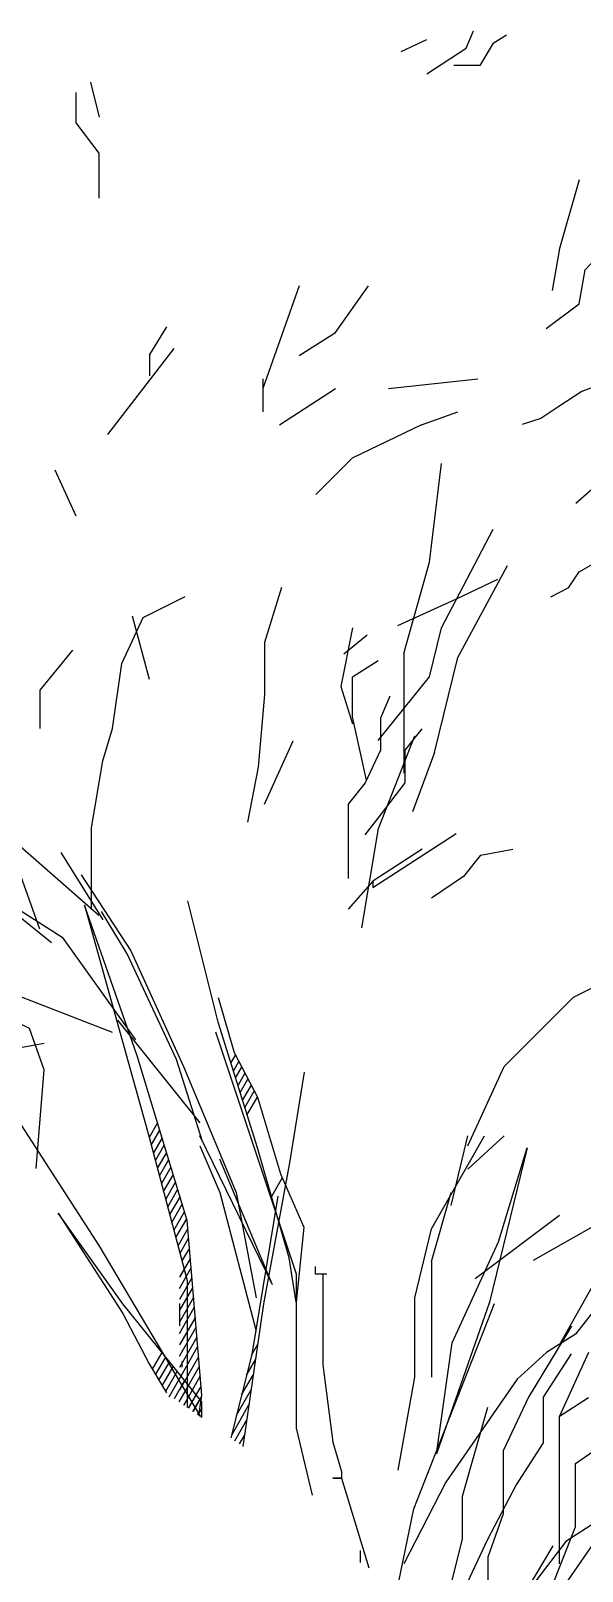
# Model space of a CAD drawing. Extents: x -12289450 to -10763036, y -7834513 to -6150123.
# Drawn here: x -11252414 to -11251194, y -7792299 to -7788891 of the extents above; entities that cross this region are included whole.
import ezdxf

# ---------------------------------------------------------------- set-up
doc = ezdxf.new("R2010")
doc.units = 0
doc.header["$LTSCALE"] = 25
doc.layers.add('005-РАЗМЕРЫ', color=252, linetype='Continuous')

# ---------------------------------------------------------------- blocks, each defined once
blk = doc.blocks.new('ggg')
for points in [[(-360.3, 4310), (-273.6, 4367), (-257.2, 4405.2)], [(-213.5, 4377.9), (-183.8, 4396.7)], [(-417.2, 4359.2), (-360.3, 4385.7)], [(-213.5, 4377.9), (-243.1, 4328.8), (-300.9, 4328.8)], [(-1085.4, 4035.3), (-1085.4, 4134.4), (-1136.2, 4201.5), (-1136.2, 4268.6)], [(-1104.2, 4291.3), (-1085.4, 4214)], [(-23, 4075.8), (-66.8, 3923.6), (-83.1, 3830.7)], [(-23, 3801.1), (-9.8, 3876.8), (33.9, 3923.6), (77.7, 3953.3), (77.7, 3991.5), (77.7, 3999.3), (167.4, 4010.3), (194.8, 4048.5)], [(-642.8, 3840.9), (-723.2, 3613.7)], [(-562.4, 3737.9), (-489.1, 3840.9)], [(-96.4, 3746.4), (-23, 3801.1)], [(-936.3, 3750.3), (-973.8, 3689.4), (-973.8, 3641.8)], [(-642.8, 3687.1), (-562.4, 3737.9)], [(-1065.9, 3512.2), (-919.2, 3702.7)], [(215.8, 3658.2), (153.4, 3639.5), (113.6, 3634), (33.2, 3626.2), (-17.6, 3607.5), (-68.3, 3573.9), (-108.1, 3547.4), (-149.5, 3534.1)], [(-723.2, 3635.6), (-723.2, 3562.2)], [(-686.5, 3533.3), (-562.4, 3613.7)], [(-445.3, 3613.7), (-247.8, 3635.6)], [(-372, 3533.3), (-291.6, 3562.2)], [(-372, 3533.3), (-525.7, 3460), (-606.1, 3379.5)], [(-354, 3229.7), (-327.5, 3448.3)], [(-1136.2, 3331.9), (-1182.2, 3433.4)], [(16.8, 3400.6), (-30.8, 3359.3)], [(-468, 2835.5), (-354, 2976), (-327.5, 3084.5), (-213.5, 3303)], [(-23, 3208.6), (24.6, 3235.9), (64.4, 3256.2), (127.6, 3267.1), (143.2, 3285.9)], [(-411, 3027.5), (-354, 3229.7)], [(-343.1, 2808.9), (-291.6, 3018.9), (-181.5, 3222.7)], [(-47.2, 3172.7), (-23, 3208.6)], [(-681.9, 3173.5), (-719.3, 3051.7), (-719.3, 2937), (-733.4, 2776.2), (-756.8, 2654.4)], [(-204.1, 3191.4), (-295.5, 3147.7), (-425, 3089.2)], [(-47.2, 3172.7), (-87, 3152.4)], [(-1101.8, 2463.9), (-1101.8, 2641.9), (-1076.8, 2790.2), (-1055.8, 2862), (-1034.7, 3005.6), (-987.9, 3107.1), (-895, 3154)], [(-973.8, 2970.5), (-1011.3, 3110.2)], [(-524.9, 3084.5), (-550.7, 2954.9), (-524.9, 2872.2)], [(-492.2, 3068.1), (-543.7, 3026)], [(-1144, 3035.3), (-1216.6, 2946.3), (-1216.6, 2862)], [(-524.9, 2887.8), (-524.9, 2976), (-468, 3011.9)], [(-411, 3027.5), (-411, 2762.9)], [(-442.2, 2933.1), (-462.5, 2884.7), (-462.5, 2813.6), (-496.9, 2741.8), (-534.3, 2694.2), (-534.3, 2602.1), (-534.3, 2530.3)], [(-1086.2, 2448.3), (-1345.4, 2675.5), (-1604.5, 2902.6)], [(-493.7, 2747.3), (-524.9, 2887.8)], [(-719.3, 2694.2), (-656.1, 2834.7)], [(-503.9, 2421), (-467.2, 2640.3), (-386.8, 2845.6)], [(-496.9, 2626.3), (-462.5, 2670), (-407.9, 2741.8), (-407.9, 2813.6), (-370.4, 2861.2)], [(-343.1, 2808.9), (-392.3, 2677.8)], [(-1702.1, 2789.4), (-1604.5, 2627.1), (-1345.4, 2513.9), (-1166.6, 2399.9), (-1005, 2172.8)], [(-479.7, 2524), (-479.7, 2510), (-295.5, 2629.4)], [(-370.4, 2595), (-479.7, 2524), (-534.3, 2462.4)], [(-241.6, 2581.8), (-169.8, 2595)], [(-1224.4, 1888.6), (-1206.4, 2106.4), (-1239.2, 2198.5), (-1382.1, 2270.3), (-1462.5, 2353.1), (-1480.4, 2487.3), (-1587.3, 2561.5)], [(-1169.7, 2587.2), (-1076.8, 2438.9)], [(-241.6, 2581.8), (-279.1, 2534.2), (-350.1, 2486.5)], [(-1216.6, 2417.8), (-1258.7, 2535.7)], [(-1125.2, 2538.1), (-1015.2, 2370.2), (-898.9, 2114.2), (-781.8, 1835.5), (-738, 1602.2)], [(-1283.7, 2463.9), (-1190.8, 2388.2)], [(-1117.4, 2470.9), (-974.6, 1958.1), (-890.3, 1640.4), (-890.3, 1359.8)], [(-864.9, 1342), (-858.3, 1386.7), (-890.3, 1773.1), (-1001.1, 2137.6), (-1117.4, 2470.9)], [(-856.7, 1948), (-913.7, 2129.8), (-1023, 2363.2), (-1080, 2456.9)], [(-734.9, 2046.3), (-684.2, 1876.9), (-632.7, 1758.3), (-649.1, 1592.8), (-664.7, 1691.1), (-734.9, 1933.9), (-821.6, 2211.8), (-888.7, 2480.3)], [(-269.7, 1938.6), (-189.3, 2114.2), (-35.5, 2267.2), (125.3, 2348.4)], [(-1055.8, 2189.1), (-1283.7, 2278.1)], [(-821.6, 2266.4), (-786.5, 2144.7), (-734.9, 2046.3)], [(-1044.8, 2216.5), (-862.2, 1989.3)], [(-612.9, 1165.6), (-648.3, 1314.1), (-648.3, 1654.4), (-827, 2189.9)], [(-1432.8, 2124.3), (-1206.4, 2165.7)], [(-793.5, 2121.2), (-783.3, 2139.2)], [(-776.3, 2125.9), (-788, 2104.8)], [(-783.3, 2089.2), (-769.3, 2112.6)], [(-763.1, 2099.4), (-777.9, 2072.8)], [(-773.2, 2056.5), (-756, 2086.1)], [(-766.7, 1273.3), (-720.9, 1588.9), (-663.1, 1901.1), (-631.1, 2101.7)], [(-1442.2, 2059.6), (-1264.2, 1994.8), (-1086.2, 1718.4)], [(-749, 2072.8), (-767.7, 2040.1)], [(-763.1, 2023.6), (-741.9, 2059.6)], [(-735.7, 2046.3), (-758.4, 2008)], [(-955.9, 1989.3), (-974.6, 1957.3)], [(-969.9, 1940.1), (-951.2, 1972.9)], [(-945.7, 1956.5), (-965.2, 1922.9)], [(-701.4, 1631), (-862.2, 1960.4)], [(-423.5, 1221.2), (-386.8, 1426.5), (-386.8, 1602.2), (-350.1, 1755.1), (-233, 1960.4)], [(-306.4, 1806.6), (-269.7, 1960.4)], [(-189.3, 1960.4), (-269.7, 1887.1)], [(-960.5, 1905.8), (-941, 1940.1)], [(-936.3, 1923.7), (-956.6, 1889.4)], [(-862.2, 1938.6), (-818.5, 1835.5), (-738, 1528.8)], [(-701.4, 1631), (-818.5, 1908.9)], [(-339.2, 1257.2), (-304, 1503), (-201.8, 1726.2), (-138.6, 1933.9), (-221.3, 1592.8), (-339.2, 1257.2)], [(-952, 1872.2), (-930.9, 1908.1)], [(-926.2, 1891.7), (-947.3, 1855.1)], [(-942.6, 1837.9), (-920.7, 1875.3)], [(-66.8, 1498.3), (61.3, 1726.2), (218.9, 1889.4)], [(-916, 1859), (-937.9, 1820.7)], [(-933.2, 1803.5), (-911.3, 1842.6)], [(-680.3, 1867.5), (-703.7, 1826.2)], [(-905.9, 1826.2), (-929.3, 1786.4)], [(-924.6, 1769.2), (-901.2, 1809.8)], [(-689.7, 1826.9), (-747.4, 1477.3)], [(-350.1, 1682.5), (-306.4, 1835.5)], [(90.9, 1807.4), (-125.3, 1684.9)], [(-858.3, 1337.4), (-858.3, 1371.9), (-1033.1, 1588.9), (-1176, 1789.5), (-1033.1, 1567.8), (-974.6, 1456.2)], [(-896.5, 1793.4), (-919.9, 1752)], [(-915.2, 1735.6), (-891.1, 1777)], [(-66.8, 1784.8), (-253.3, 1644.3)], [(-888.7, 1755.9), (-910.6, 1718.4)], [(-1086.2, 1718.4), (-861.2, 1339.4)], [(-905.9, 1701.3), (-887.2, 1734.1)], [(-885.6, 1712.2), (-902, 1684.1)], [(155, 1726.2), (32.4, 1603.7), (-31.6, 1521.8), (-95.6, 1481.2), (-160.4, 1422.6), (-318.1, 1194.7), (-411, 1013.6)], [(-883.3, 1690.3), (-907.4, 1648.2)], [(-581.2, 1654.4), (-606.9, 1654.4), (-606.9, 1671.6)], [(-350.1, 1682.5), (-350.1, 1528.8), (-350.1, 1426.5)], [(-907.4, 1623.2), (-881.7, 1668.5)], [(-880.1, 1646.6), (-907.4, 1598.3)], [(-590.5, 1655.2), (-590.5, 1453.9), (-567.9, 1282.9), (-549.2, 1218.1), (-549.2, 1203.3), (-488.3, 1005)], [(-907.4, 1573.3), (-877.8, 1624.8)], [(-876.2, 1602.9), (-907.4, 1548.3)], [(-66.8, 570.2), (-66.8, 692.8), (-66.8, 809.9), (-95.6, 932.4), (-31.6, 1095.6), (-31.6, 1236.1), (61.3, 1300.1), (126, 1422.6), (183.8, 1538.9), (283, 1620.9)], [(-907.4, 1589.7), (-907.4, 1540.5)], [(-907.4, 1523.3), (-874.7, 1581.1)], [(-469.5, 745.9), (-389.1, 1135.4), (-210.4, 1589.7)], [(-872.3, 1559.2), (-907.4, 1498.3)], [(-907.4, 1473.4), (-870.8, 1537.4)], [(-40.2, 1539.7), (-135.4, 1382.8), (-191.6, 1264.2), (-191.6, 1124.4), (-225.2, 1028.4), (-225.2, 933.2), (-225.2, 820.8)], [(-869.2, 1515.5), (-907.4, 1448.4)], [(-748.2, 1475.7), (-734.1, 1499.9)], [(-946.5, 1481.2), (-967.6, 1444.5)], [(-960.5, 1432), (-937.9, 1471)], [(-907.4, 1423.4), (-867.6, 1493.7)], [(-865.3, 1471.8), (-907.4, 1398.4)], [(-747.4, 1477.3), (-794, 1292.3)], [(-759.1, 1431.2), (-738.8, 1466.4)], [(-225.2, 1068.2), (-163.6, 1186.1), (-101.9, 1281.3), (-101.9, 1382.8), (-40.2, 1478.1)], [(-2.7, 1481.2), (-66.8, 1340.7)], [(-974.6, 1456.2), (-936.4, 1392)], [(-930.1, 1460.1), (-953.5, 1420.3)], [(-945.7, 1407.8), (-921.5, 1450)], [(-912.9, 1439.8), (-938.7, 1395.3)], [(-907.4, 1373.5), (-863.7, 1450)], [(-902, 1461.7), (-902, 1449.2)], [(-770.1, 1387.5), (-743.5, 1432.8)], [(-904.3, 1428.9), (-930.9, 1382.8)], [(-918.6, 1379.6), (-896.5, 1418.7)], [(-887.9, 1407.8), (-908.6, 1372.6)], [(-862.2, 1428.1), (-898, 1365.2)], [(-898, 1365.2), (-879.4, 1397.6)], [(-887.6, 1357.9), (-859.8, 1406.2)], [(-781, 1343), (-748.2, 1400)], [(-870.8, 1387.5), (-887.8, 1358.1)], [(-877.7, 1351), (-863, 1376.6)], [(-859.1, 1382.8), (-877.4, 1350.8)], [(-753.7, 1366.4), (-791.9, 1299.3)], [(-66.8, 1013.6), (-66.8, 1136.1), (-66.8, 1276.7), (-66.8, 1340.7), (-2.7, 1382)], [(-867.6, 1343.9), (-864.5, 1349.3)], [(-858.3, 1358.6), (-867.1, 1343.6)], [(-785, 1286.1), (-758.4, 1332.8)], [(-281.4, 1068.2), (-281.4, 1163.5), (-225.2, 1360.2)], [(-763.1, 1300.1), (-775.2, 1279.2)], [(155, 1258.7), (61.3, 1136.1), (-95.6, 909)], [(-567.9, 1203.3), (-549.2, 1203.3), (-567.9, 1203.3)], [(38.6, 1122.1), (-52.7, 1063.6), (-185.4, 889.5), (-251, 777.9), (-251, 645.2), (-297, 500), (-363.4, 354.8), (-363.4, 259.6), (-383.7, 201.8), (-408.6, 114.3), (-450, -2)], [(-376.7, 720.1), (-315, 860.6), (-315, 933.2), (-281.4, 1068.2)], [(-315, 877), (-225.2, 1068.2)], [(-507, 1016.7), (-507, 1043.3)], [(-177.6, 891.8), (-80.8, 1053.4)]]:
    blk.add_lwpolyline(points)

msp = doc.modelspace()

# ---------------------------------------------------------------- block references
at = {"layer": '005-РАЗМЕРЫ'}
msp.add_blockref('ggg', (-11251177.7, -7793296.3), dxfattribs=at)

doc.saveas('drawing.dxf')
